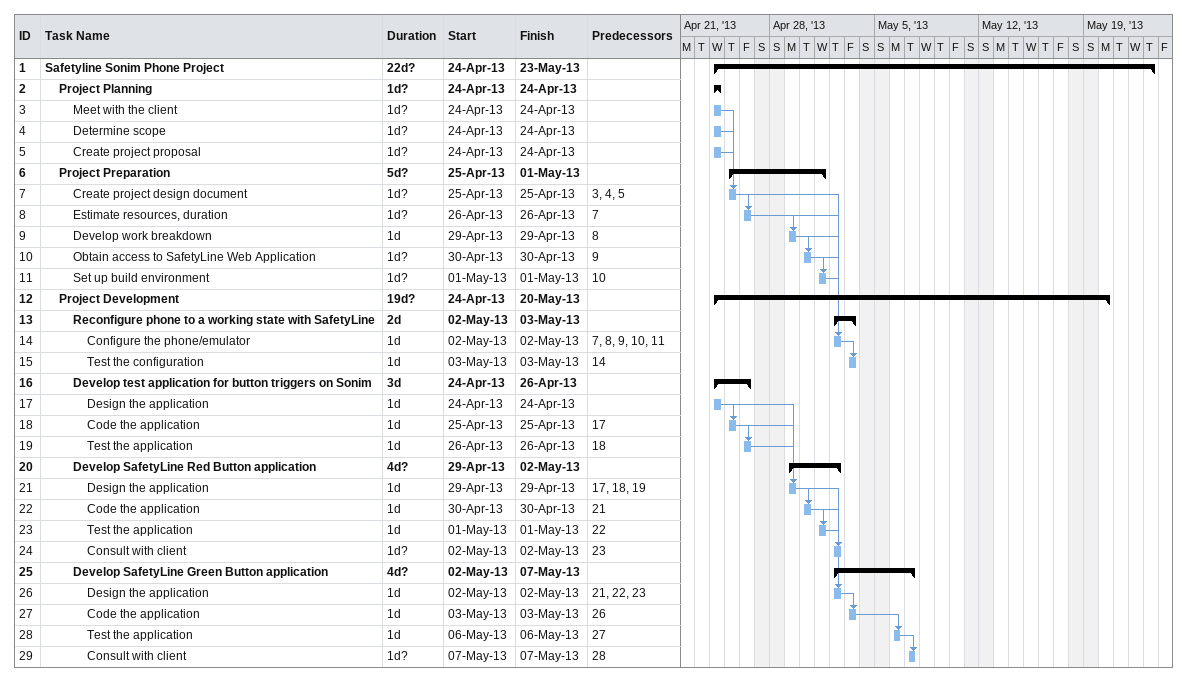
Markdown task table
| ID | Level | Task | Duration | Start | Finish | Predecessors |
|---|---|---|---|---|---|---|
| 1 | 1 | **Safetyline Sonim Phone Project** | 22d? | 2013-04-24 | 2013-05-23 |  |
| 2 | 2 | **Project Planning** | 1d? | 2013-04-24 | 2013-04-24 |  |
| 3 | 3 | Meet with the client | 1d? | 2013-04-24 | 2013-04-24 |  |
| 4 | 3 | Determine scope | 1d? | 2013-04-24 | 2013-04-24 |  |
| 5 | 3 | Create project proposal | 1d? | 2013-04-24 | 2013-04-24 |  |
| 6 | 2 | **Project Preparation** | 5d? | 2013-04-25 | 2013-05-01 |  |
| 7 | 3 | Create project design document | 1d? | 2013-04-25 | 2013-04-25 | 3, 4, 5 |
| 8 | 3 | Estimate resources, duration | 1d? | 2013-04-26 | 2013-04-26 | 7 |
| 9 | 3 | Develop work breakdown | 1d | 2013-04-29 | 2013-04-29 | 8 |
| 10 | 3 | Obtain access to SafetyLine Web Application | 1d? | 2013-04-30 | 2013-04-30 | 9 |
| 11 | 3 | Set up build environment | 1d? | 2013-05-01 | 2013-05-01 | 10 |
| 12 | 2 | **Project Development** | 19d? | 2013-04-24 | 2013-05-20 |  |
| 13 | 3 | **Reconfigure phone to a working state with SafetyLine** | 2d | 2013-05-02 | 2013-05-03 |  |
| 14 | 4 | Configure the phone/emulator | 1d | 2013-05-02 | 2013-05-02 | 7, 8, 9, 10, 11 |
| 15 | 4 | Test the configuration | 1d | 2013-05-03 | 2013-05-03 | 14 |
| 16 | 3 | **Develop test application for button triggers on Sonim** | 3d | 2013-04-24 | 2013-04-26 |  |
| 17 | 4 | Design the application | 1d | 2013-04-24 | 2013-04-24 |  |
| 18 | 4 | Code the application | 1d | 2013-04-25 | 2013-04-25 | 17 |
| 19 | 4 | Test the application | 1d | 2013-04-26 | 2013-04-26 | 18 |
| 20 | 3 | **Develop SafetyLine Red Button application** | 4d? | 2013-04-29 | 2013-05-02 |  |
| 21 | 4 | Design the application | 1d | 2013-04-29 | 2013-04-29 | 17, 18, 19 |
| 22 | 4 | Code the application | 1d | 2013-04-30 | 2013-04-30 | 21 |
| 23 | 4 | Test the application | 1d | 2013-05-01 | 2013-05-01 | 22 |
| 24 | 4 | Consult with client | 1d? | 2013-05-02 | 2013-05-02 | 23 |
| 25 | 3 | **Develop SafetyLine Green Button application** | 4d? | 2013-05-02 | 2013-05-07 |  |
| 26 | 4 | Design the application | 1d | 2013-05-02 | 2013-05-02 | 21, 22, 23 |
| 27 | 4 | Code the application | 1d | 2013-05-03 | 2013-05-03 | 26 |
| 28 | 4 | Test the application | 1d | 2013-05-06 | 2013-05-06 | 27 |
| 29 | 4 | Consult with client | 1d? | 2013-05-07 | 2013-05-07 | 28 |
